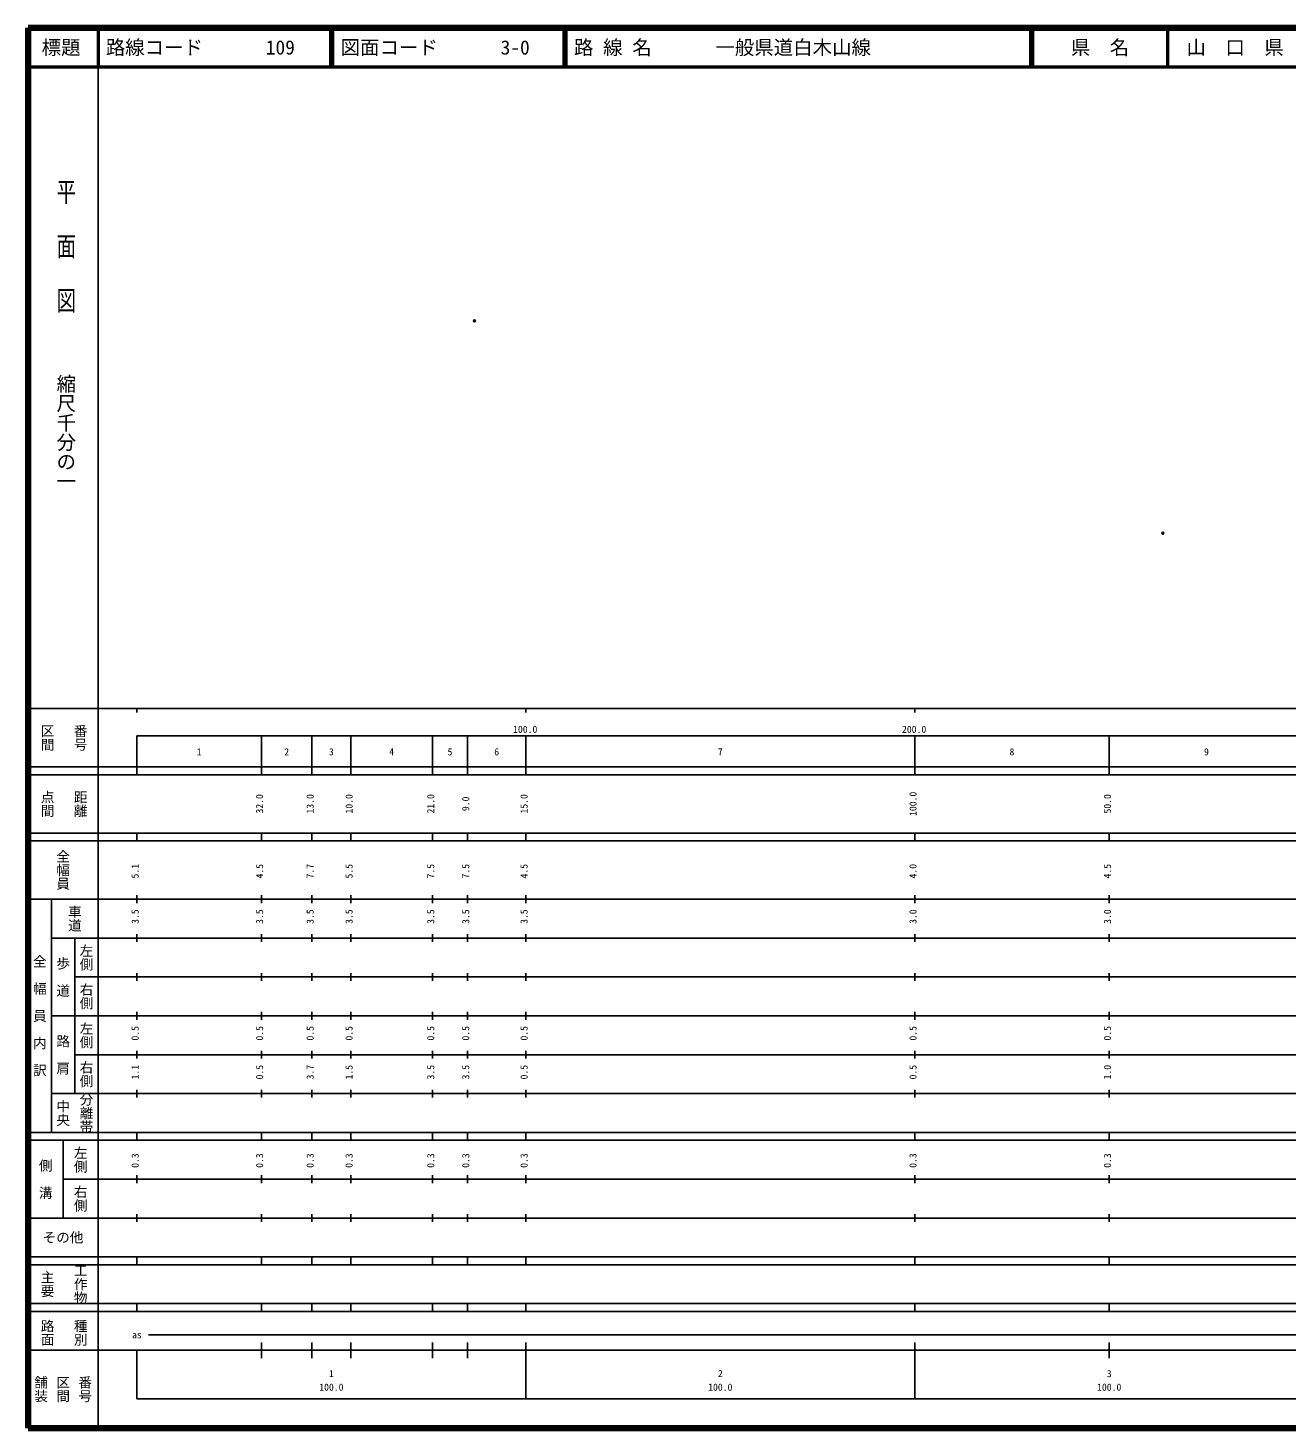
# Model space of a CAD drawing. Units: millimetres on the paper. Extents: x 40 to 680, y 20 to 380.
# Drawn here: x 40 to 363.7, y 20 to 380 of the extents above; entities that cross this region are included whole.
import ezdxf
from ezdxf.enums import TextEntityAlignment as Align

# ---------------------------------------------------------------- set-up
doc = ezdxf.new("R2010")
doc.units = ezdxf.units.MM
doc.header["$PDMODE"] = 32
doc.header["$PDSIZE"] = 0.5
doc.layers.add('M-OTRS', color=6, linetype='Continuous')
doc.layers.add('M-TTL-TXT', color=7, linetype='Continuous')
for name, color, linetype, lineweight in [('M-TTL', 2, 'Continuous', 140), ('M-TTL-BAND', 7, 'Continuous', 25), ('M-TTL-LINE', 7, 'Continuous', 50)]:
    doc.layers.add(name, color=color, linetype=linetype, lineweight=lineweight)
doc.styles.add('@ＭＳ ゴシック', font='')
doc.styles.add('ＭＳ ゴシック', font='')
doc.styles.get('@ＭＳ ゴシック').set_extended_font_data('@MS Gothic')
doc.styles.get('ＭＳ ゴシック').set_extended_font_data('MS Gothic')

msp = doc.modelspace()

# ---------------------------------------------------------------- linework, layer by layer
at = {"layer": 'M-OTRS'}
for p in [(154.777, 304.713), (331.817, 250.085)]:
    msp.add_point(p, dxfattribs=at)
at = {"layer": 'M-TTL'}
for p, q in [((40, 380), (40, 20)), ((680, 380), (40, 380)), ((40, 20), (680, 20))]:
    msp.add_line(p, q, dxfattribs=at)
at = {"layer": 'M-TTL-BAND'}
for p, q in [((58, 370), (58, 20)), ((40, 205), (579, 205)), ((68, 205), (68, 204)), ((168, 205), (168, 204)), ((268, 205), (268, 204)), ((68, 198), (579, 198)), ((68, 198), (68, 188)), ((100, 188), (100, 198)), ((113, 188), (113, 198)), ((123, 188), (123, 198)), ((144, 188), (144, 198)), ((153, 188), (153, 198)), ((168, 188), (168, 198)), ((268, 188), (268, 198)), ((318, 188), (318, 198)), ((40, 190), (579, 190)), ((40, 188), (579, 188)), ((40, 173), (579, 173)), ((68, 171), (68, 173)), ((100, 171), (100, 173)), ((113, 171), (113, 173)), ((123, 171), (123, 173)), ((144, 171), (144, 173)), ((153, 171), (153, 173)), ((168, 171), (168, 173)), ((268, 171), (268, 173)), ((318, 171), (318, 173)), ((40, 171), (579, 171)), ((40, 156), (579, 156)), ((46, 96), (46, 156)), ((68, 155), (68, 157)), ((100, 155), (100, 157)), ((113, 155), (113, 157)), ((123, 155), (123, 157)), ((144, 155), (144, 157)), ((153, 155), (153, 157)), ((168, 155), (168, 157)), ((268, 155), (268, 157)), ((318, 155), (318, 157)), ((46, 146), (579, 146)), ((52, 146), (52, 106)), ((68, 145), (68, 147)), ((100, 145), (100, 147)), ((113, 145), (113, 147)), ((123, 145), (123, 147)), ((144, 145), (144, 147)), ((153, 145), (153, 147)), ((168, 145), (168, 147)), ((268, 145), (268, 147)), ((318, 145), (318, 147)), ((68, 135), (68, 137)), ((100, 135), (100, 137)), ((113, 135), (113, 137)), ((123, 135), (123, 137)), ((144, 135), (144, 137)), ((153, 135), (153, 137)), ((168, 135), (168, 137)), ((268, 135), (268, 137)), ((318, 135), (318, 137)), ((52, 136), (579, 136)), ((46, 126), (579, 126)), ((68, 125), (68, 127)), ((100, 125), (100, 127)), ((113, 125), (113, 127)), ((123, 125), (123, 127)), ((144, 125), (144, 127)), ((153, 125), (153, 127)), ((168, 125), (168, 127)), ((268, 125), (268, 127)), ((318, 125), (318, 127)), ((52, 116), (579, 116)), ((68, 115), (68, 117)), ((100, 115), (100, 117)), ((113, 115), (113, 117)), ((123, 115), (123, 117)), ((144, 115), (144, 117)), ((153, 115), (153, 117)), ((168, 115), (168, 117)), ((268, 115), (268, 117)), ((318, 115), (318, 117)), ((46, 106), (579, 106)), ((68, 105), (68, 107)), ((100, 105), (100, 107)), ((113, 105), (113, 107)), ((123, 105), (123, 107)), ((144, 105), (144, 107)), ((153, 105), (153, 107)), ((168, 105), (168, 107)), ((268, 105), (268, 107)), ((318, 105), (318, 107)), ((40, 96), (579, 96)), ((40, 94), (579, 94)), ((49, 94), (49, 74)), ((68, 94), (68, 96)), ((100, 94), (100, 96)), ((113, 94), (113, 96)), ((123, 94), (123, 96)), ((144, 94), (144, 96)), ((153, 94), (153, 96)), ((168, 94), (168, 96)), ((268, 94), (268, 96)), ((318, 94), (318, 96)), ((49, 84), (579, 84)), ((68, 83), (68, 85)), ((100, 83), (100, 85)), ((113, 83), (113, 85)), ((123, 83), (123, 85)), ((144, 83), (144, 85)), ((153, 83), (153, 85)), ((168, 83), (168, 85)), ((268, 83), (268, 85)), ((318, 83), (318, 85)), ((40, 74), (579, 74)), ((68, 73), (68, 75)), ((100, 73), (100, 75)), ((113, 73), (113, 75)), ((123, 73), (123, 75)), ((144, 73), (144, 75)), ((153, 73), (153, 75)), ((168, 73), (168, 75)), ((268, 73), (268, 75)), ((318, 73), (318, 75)), ((40, 64), (579, 64)), ((40, 62), (579, 62)), ((68, 62), (68, 64)), ((100, 62), (100, 64)), ((113, 62), (113, 64)), ((123, 62), (123, 64)), ((144, 62), (144, 64)), ((153, 62), (153, 64)), ((168, 62), (168, 64)), ((268, 62), (268, 64)), ((318, 62), (318, 64)), ((40, 52), (579, 52)), ((68, 50), (68, 52)), ((100, 50), (100, 52)), ((113, 50), (113, 52)), ((123, 50), (123, 52)), ((144, 50), (144, 52)), ((153, 50), (153, 52)), ((168, 50), (168, 52)), ((268, 50), (268, 52)), ((318, 50), (318, 52)), ((40, 50), (579, 50)), ((71, 44), (565, 44)), ((40, 40), (579, 40)), ((68, 40), (68, 27.5)), ((100, 38), (100, 42)), ((113, 38), (113, 42)), ((123, 38), (123, 42)), ((144, 38), (144, 42)), ((153, 38), (153, 42)), ((168, 27.5), (168, 42)), ((268, 27.5), (268, 42)), ((318, 38), (318, 42)), ((68, 27.5), (579, 27.5))]:
    msp.add_line(p, q, dxfattribs=at)
at = {"layer": 'M-TTL-LINE'}
for p, q in [((58, 380), (58, 370)), ((117.75, 380), (117.75, 370)), ((118.25, 380), (118.25, 370)), ((177.75, 380), (177.75, 370)), ((178.25, 380), (178.25, 370)), ((297.75, 380), (297.75, 370)), ((298.25, 380), (298.25, 370)), ((333, 380), (333, 370)), ((40, 370), (680, 370))]:
    msp.add_line(p, q, dxfattribs=at)

# ---------------------------------------------------------------- texts
at = {"layer": 'M-TTL-BAND', "style": '@ＭＳ ゴシック', "width": 1.4}
msp.add_text('平  面  図', height=3.666, rotation=270, dxfattribs=at).set_placement((49.777, 306.475), align=Align.MIDDLE_RIGHT)
at = {"layer": 'M-TTL-BAND', "style": '@ＭＳ ゴシック'}
msp.add_text('縮尺千分の一', height=3.666, rotation=270, dxfattribs=at).set_placement((49.777, 261.03), align=Align.MIDDLE_RIGHT)
for s, p in [('区間', (45, 197.5)), ('番号', (53.5, 197.5)), ('点間', (45, 180.5)), ('距離', (53.5, 180.5)), ('全幅員', (49, 163.5)), ('車道', (52, 151)), ('左側', (55, 141)), ('全\u3000幅\u3000員\u3000内\u3000訳', (43, 126)), ('歩\u3000道', (49, 136)), ('右側', (55, 131)), ('左側', (55, 121)), ('路\u3000肩', (49, 116)), ('右側', (55, 111)), ('分離帯', (55, 101)), ('中央', (49, 101)), ('左側', (53.5, 89)), ('側\u3000溝', (44.5, 84)), ('右側', (53.5, 79)), ('工作物', (53.5, 57)), ('主要', (45, 57)), ('路面', (45, 44.5)), ('種別', (53.5, 44.5)), ('舗装', (43.333, 30)), ('区間', (49, 30)), ('番号', (54.667, 30))]:
    msp.add_text(s, height=2.566, rotation=270, dxfattribs=at).set_placement(p, align=Align.MIDDLE_CENTER)
at = {"layer": 'M-TTL-BAND', "style": 'ＭＳ ゴシック'}
for s, p in [('100.0', (167.844, 198.195)), ('200.0', (267.844, 198.195)), ('1', (84, 192.405)), ('2', (106.5, 192.405)), ('3', (118, 192.405)), ('4', (133.5, 192.405)), ('5', (148.5, 192.405)), ('6', (160.5, 192.405)), ('7', (218, 192.405)), ('8', (293, 192.405)), ('9', (343, 192.405)), ('as', (68, 42.5)), ('1', (118, 32.523)), ('2', (218, 32.523)), ('3', (318, 32.523)), ('100.0', (118, 29.033)), ('100.0', (218, 29.033)), ('100.0', (318, 29.033))]:
    msp.add_text(s, height=1.833, dxfattribs=at).set_placement(p, align=Align.BOTTOM_CENTER)
for s, p in [('32.0', (101, 180.5)), ('13.0', (114, 180.5)), ('10.0', (124, 180.5)), ('21.0', (145, 180.5)), ('9.0', (154, 180.5)), ('15.0', (169, 180.5)), ('100.0', (269, 180.5)), ('50.0', (319, 180.5)), ('5.1', (69, 163.174)), ('4.5', (101, 163.174)), ('7.7', (114, 163.174)), ('5.5', (124, 163.174)), ('7.5', (145, 163.174)), ('7.5', (154, 163.174)), ('4.5', (169, 163.174)), ('4.0', (269, 163.174)), ('4.5', (319, 163.174)), ('3.5', (69, 151.5)), ('3.5', (101, 151.5)), ('3.5', (114, 151.5)), ('3.5', (124, 151.5)), ('3.5', (145, 151.5)), ('3.5', (154, 151.5)), ('3.5', (169, 151.5)), ('3.0', (269, 151.5)), ('3.0', (319, 151.5)), ('0.5', (69, 121.5)), ('0.5', (101, 121.5)), ('0.5', (114, 121.5)), ('0.5', (124, 121.5)), ('0.5', (145, 121.5)), ('0.5', (154, 121.5)), ('0.5', (169, 121.5)), ('0.5', (269, 121.5)), ('0.5', (319, 121.5)), ('1.1', (69, 111.5)), ('0.5', (101, 111.5)), ('3.7', (114, 111.5)), ('1.5', (124, 111.5)), ('3.5', (145, 111.5)), ('3.5', (154, 111.5)), ('0.5', (169, 111.5)), ('0.5', (269, 111.5)), ('1.0', (319, 111.5)), ('0.3', (69, 88.764)), ('0.3', (101, 88.764)), ('0.3', (114, 88.764)), ('0.3', (124, 88.764)), ('0.3', (145, 88.764)), ('0.3', (154, 88.764)), ('0.3', (169, 88.764)), ('0.3', (269, 88.764)), ('0.3', (319, 88.764))]:
    msp.add_text(s, height=1.833, rotation=90, dxfattribs=at).set_placement(p, align=Align.BOTTOM_CENTER)
msp.add_text('その他', height=2.566, dxfattribs=at).set_placement((49, 69), align=Align.MIDDLE_CENTER)
at = {"layer": 'M-TTL-TXT', "style": 'ＭＳ ゴシック'}
for s, p in [('標題', (48.5, 375)), ('県\u3000名', (315.625, 375)), ('山\u3000口\u3000県', (350.375, 375))]:
    msp.add_text(s, height=3.666, dxfattribs=at).set_placement(p, align=Align.MIDDLE_CENTER)
for s, p in [('路線コード', (60, 375)), ('109', (101.142, 375)), ('図面コード', (120.38, 375)), ('3-0', (161.521, 375)), ('路 線 名', (180.38, 375)), ('一般県道白木山線', (216.734, 375))]:
    msp.add_text(s, height=3.666, dxfattribs=at).set_placement(p, align=Align.MIDDLE_LEFT)

doc.saveas('drawing.dxf')
